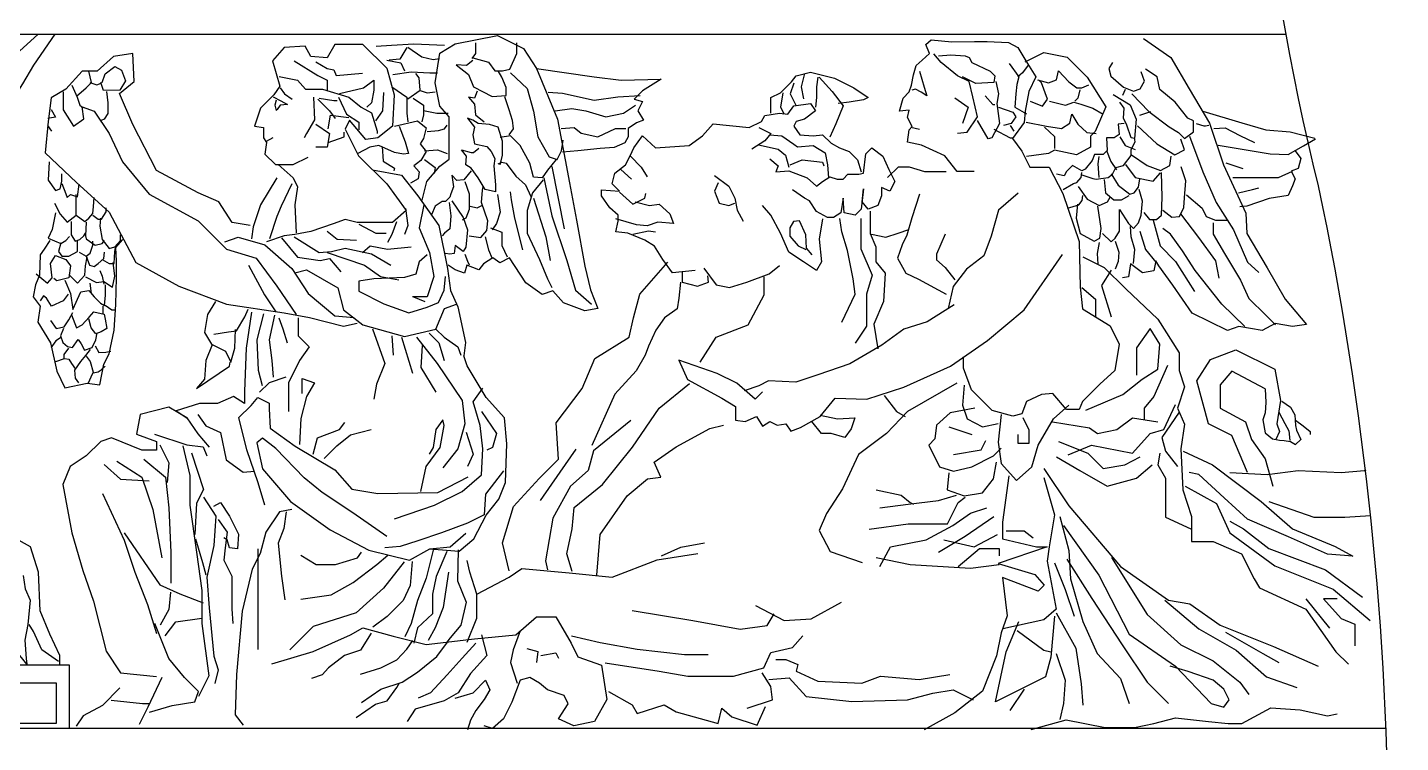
# Model space of a CAD drawing. Extents: x 140 to 2512, y 69 to 3554.
# Drawn here: x 1078 to 1583, y 2764 to 3027 of the extents above; entities that cross this region are included whole.
import ezdxf

# ---------------------------------------------------------------- set-up
doc = ezdxf.new("R2010")
doc.units = 0
doc.header["$LTSCALE"] = 10
doc.header["$MEASUREMENT"] = 0
for name, color, linetype in [('3', 3, 'CONTINUOUS'), ('7', 7, 'CONTINUOUS'), ('BH', 3, 'CONTINUOUS')]:
    doc.layers.add(name, color=color, linetype=linetype)

msp = doc.modelspace()

# ---------------------------------------------------------------- linework, layer by layer
at = {"layer": '3'}
msp.add_lwpolyline([(1552.6, 2474.66, 0.104125), (1552.6, 2968.85, -0.152399), (1582.71, 3484.41)], format="xyb", dxfattribs=at)
at = {"layer": '7'}
for p, q in [((520.4, 3024.61), (1540.64, 3024.61)), ((470.4, 2769.61), (1577.51, 2769.61))]:
    msp.add_line(p, q, dxfattribs=at)
at = {"layer": 'BH'}
for points in [[(1066.28, 3001.76), (1067.6, 3010.31), (1072.53, 3015.89), (1082.05, 3024.61)], [(1206.3, 3020.22), (1211.92, 3020.65), (1220.15, 3021.08), (1231.41, 3020.65)], [(1217.55, 3019.79), (1214.95, 3015.46), (1211.06, 3015.03)], [(1217.89, 3019.84), (1223.06, 3016.29), (1227.25, 3015.33), (1229.51, 3015.65)], [(1242.75, 3021.45), (1242.75, 3017.58), (1241.46, 3015.65)], [(1241.78, 3015.97), (1247.59, 3014.36), (1249.85, 3011.13), (1252.76, 3011.13), (1255.34, 3011.78), (1257.92, 3017.58), (1257.92, 3021.45)], [(1419.92, 2988.3), (1423.44, 2988.65), (1427.3, 2994.27), (1425.54, 3001.63), (1424.14, 3007.24), (1419.92, 3009.35), (1413.96, 3014.26), (1411.15, 3017.41)], [(1105.56, 3006.85), (1106.71, 3010.11), (1110.29, 3012.72), (1112.74, 3011.41), (1114.2, 3007.51), (1112.08, 3004.09), (1106.05, 3003.92), (1105.08, 3006.85)], [(1176.12, 3014.89), (1184.9, 3009.46), (1188.24, 3007.79), (1188.24, 3004.04)], [(1184.06, 3014.47), (1188.24, 3011.97), (1190.75, 3011.55), (1191.59, 3009.46), (1201.2, 3010.3)], [(1210.19, 3015.03), (1215.39, 3014.16), (1216.69, 3011.14)], [(1241.78, 3015), (1239.52, 3013.07), (1235.65, 3013.39), (1240.17, 3009.84), (1242.1, 3005.33), (1248.88, 3001.78), (1254.05, 3002.11), (1254.05, 3005.01), (1252.43, 3008.88), (1251.14, 3011.13)], [(1412.9, 3016.71), (1417.47, 3017.06), (1422.73, 3016.71), (1424.14, 3016.01), (1425.19, 3014.26), (1431.86, 3011.1), (1433.62, 3009.35), (1433.27, 3006.89), (1426.6, 3006.54), (1421.68, 3009)], [(1438.88, 3013.91), (1442.4, 3009), (1441.69, 3006.19), (1441.34, 3002.68), (1440.99, 2997.77), (1445.21, 2995.32)], [(1445.91, 3013.2), (1443.8, 3010.4), (1442.05, 3009)], [(1476.81, 3014.23), (1475.57, 3012.06), (1476.19, 3009.26), (1480.86, 3005.22), (1484.59, 3003.66), (1487.08, 3004.6), (1488.64, 3007.39), (1487.39, 3010.81)], [(1096.11, 3001.81), (1099.7, 3004.9), (1101.65, 3006.85), (1100.67, 3011.09)], [(1170.69, 3009.04), (1177.38, 3007.79), (1180.3, 3004.45), (1186.57, 3004.45), (1196.18, 3001.53), (1200.78, 2997.77), (1204.54, 2995.69), (1206.63, 2989.01), (1206.63, 2988.17)], [(1192.84, 3002.78), (1201.62, 3004.87), (1205.38, 3007.79), (1205.38, 3004.04), (1204.54, 2999.44), (1202.87, 2997.77)], [(1212.41, 3009.84), (1219.18, 3010.81), (1225.96, 3010.49), (1228.87, 3010.49)], [(1217.89, 3000.82), (1222.41, 3004.04), (1222.09, 3008.55), (1220.8, 3010.17)], [(1255.66, 3010.49), (1261.79, 3004.69), (1264.05, 2996.3), (1265.67, 2986.95), (1269.86, 2979.54), (1272.77, 2978.57), (1274.38, 2981.79), (1275.03, 2985.66)], [(1363.72, 3010.2), (1362.4, 3005.34), (1363.28, 3000.93)], [(1368.58, 3008.87), (1368.14, 3005.34), (1368.14, 3001.37), (1367.7, 2997.84)], [(1369.02, 3008.87), (1373.88, 3003.58), (1377.86, 2998.28), (1375.21, 2991.67), (1373, 2986.81)], [(1405.88, 3011.1), (1407.64, 3005.14), (1408.69, 3001.98), (1406.58, 3003.38), (1404.48, 3004.44), (1403.07, 3004.09)], [(1433.97, 3007.24), (1435.02, 3002.68), (1434.32, 2999.18), (1435.37, 2991.81), (1432.56, 2986.55), (1431.16, 2986.2), (1427.3, 2992.86)], [(1446.63, 3000.06), (1451.1, 2998.2), (1452.96, 3000.8), (1450.72, 3006.74), (1449.61, 3007.86)], [(1449.24, 3007.86), (1453.33, 3006.74), (1456.3, 3007.86), (1457.05, 3011.2), (1460.77, 3007.11), (1463.74, 3004.88), (1465.6, 3004.88), (1468.21, 3006)], [(1483.97, 3002.73), (1490.19, 2996.21), (1497.66, 2990.61), (1501.08, 2988.44), (1503.26, 2986.26), (1506.68, 2988.75), (1506.68, 2992.79), (1504.5, 2993.72), (1499.84, 2999.62), (1494.24, 3004.29), (1493.3, 3008.95), (1488.95, 3011.74)], [(1094.48, 3005.88), (1096.44, 3001.48), (1097.41, 2998.55), (1098.56, 2997.57)], [(1101, 3006.85), (1103.61, 3006.04), (1105.24, 3006.69)], [(1107.19, 3003.6), (1107.68, 2999.37), (1107.68, 2995.46), (1106.38, 2993.34), (1105.24, 2992.85)], [(1170.96, 3004.89), (1172.62, 3002.68), (1175.39, 3000.74)], [(1206.21, 2992.76), (1208.72, 2996.52), (1209.14, 3003.2)], [(1212.08, 3005.33), (1217.57, 3001.46), (1217.57, 2995.66), (1217.89, 2992.43)], [(1222.09, 3004.04), (1224.99, 3003.07), (1227.9, 3003.4)], [(1243.39, 3003.72), (1242.43, 3001.14), (1240.17, 3001.46), (1242.43, 2998.88), (1242.75, 2995.01), (1245.98, 2992.43)], [(1269.5, 3003.35), (1274.7, 3002.92), (1286.39, 3000.33), (1295.05, 3001.62), (1303.27, 3002.06)], [(1355.77, 3003.14), (1354.89, 2997.84), (1356.21, 2995.2)], [(1359.75, 3006.67), (1358.42, 3002.7), (1360.63, 2998.28)], [(1464.86, 3004.14), (1464.11, 3001.17), (1463, 3000.06)], [(1477.12, 3002.42), (1483.35, 2998.69), (1485.52, 2993.41), (1484.9, 2986.26), (1483.66, 2986.57), (1482.1, 2991.23), (1480.86, 2993.72), (1481.17, 2997.45), (1479.61, 2999.62)], [(1481.48, 3004.29), (1480.55, 3002.11)], [(1168.47, 3001.57), (1171.23, 3000.19), (1173.73, 2998.81)], [(1169.59, 3000.43), (1169.08, 2998.53), (1169.57, 2996.59)], [(1173.73, 2998.81), (1170.94, 2998.58), (1169.92, 2996.9), (1169.53, 2996.56)], [(1183.23, 3001.53), (1183.65, 2993.18), (1180.72, 2988.17), (1179.88, 2986.5)], [(1184.9, 3000.7), (1189.08, 2996.52), (1191.17, 2993.6)], [(1185.32, 3001.11), (1190.75, 3000.28), (1192, 3000.28)], [(1192.42, 3001.53), (1195.35, 2995.27), (1199.95, 2992.35), (1199.95, 2989.42)], [(1219.83, 3001.14), (1223.7, 2998.56), (1223.7, 2995.01), (1223.06, 2992.43)], [(1253.4, 3001.78), (1255.02, 2996.95), (1256.31, 2993.08), (1256.63, 2989.85), (1255.02, 2987.6)], [(1272.1, 2996.43), (1278.16, 2997.3), (1283.36, 2996.43), (1290.72, 2994.27), (1297.21, 2995.57), (1301.54, 2998.6)], [(1418.87, 3001.28), (1423.79, 2997.77), (1421.68, 2991.81)], [(1430.11, 3001.98), (1432.92, 2998.83), (1433.62, 2998.83)], [(1435.02, 2997.77), (1440.29, 2996.02), (1441.34, 2994.27), (1439.59, 2991.81), (1436.78, 2991.11)], [(1453.7, 3000.06), (1459.65, 2998.57), (1462.63, 2999.68), (1465.23, 2998.94), (1469.69, 2997.45), (1473.41, 2995.23)], [(1086.82, 2996.92), (1088.45, 2994.16), (1086.98, 2993.83), (1085.68, 2993.67)], [(1188.66, 2989.84), (1189.5, 2994.85), (1196.18, 2994.02)], [(1213.05, 2990.82), (1221.44, 2992.76), (1224.67, 2990.18), (1223.7, 2986.31), (1222.41, 2984.37), (1224.67, 2981.47), (1222.74, 2978.25), (1221.12, 2976.96), (1220.15, 2976.31), (1222.09, 2974.06), (1221.77, 2971.48), (1218.86, 2969.86)], [(1223.7, 2996.63), (1228.55, 2995.66), (1232.74, 2995.66)], [(1251.79, 2976.63), (1252.76, 2980.18), (1252.76, 2985.34), (1251.14, 2990.5), (1247.91, 2991.47), (1243.72, 2991.79), (1241.78, 2993.08), (1239.84, 2993.72), (1242.43, 2990.5), (1241.78, 2987.6), (1242.43, 2984.37), (1246.95, 2983.41), (1248.56, 2981.47), (1249.85, 2978.89), (1249.53, 2976.31), (1250.17, 2969.22), (1250.17, 2966.64), (1246.3, 2967.61), (1243.72, 2971.8), (1241.13, 2975.35), (1239.2, 2976.63), (1239.52, 2979.86), (1237.58, 2982.12), (1241.13, 2981.15), (1242.1, 2981.15), (1244.04, 2982.76)], [(1445.14, 2992.25), (1452.58, 2990.77), (1458.16, 2990.02), (1461.14, 2991.88), (1461.88, 2995.23), (1464.11, 2991.51), (1467.46, 2988.54), (1470.81, 2988.17)], [(1486.91, 2994.9), (1490.9, 2996.23)], [(1085.52, 2991.06), (1086.98, 2988.95)], [(1184.06, 2991.51), (1189.08, 2988.17), (1188.24, 2983.16), (1184.06, 2983.16)], [(1188.66, 2984.83), (1194.51, 2986.92), (1194.51, 2988.59)], [(1214.67, 2990.82), (1216.92, 2985.02), (1218.22, 2980.83), (1216.28, 2980.5), (1213.05, 2981.15), (1207.24, 2983.73), (1204.01, 2983.08), (1199.49, 2980.83)], [(1224.99, 2988.89), (1229.19, 2989.21), (1231.45, 2989.85), (1232.42, 2991.14)], [(1272.45, 2978.57), (1269.22, 2974.7), (1267.28, 2971.8), (1264.05, 2972.12), (1262.76, 2977.28), (1259.21, 2983.73), (1255.66, 2987.27), (1251.79, 2986.63)], [(1274.27, 2989.95), (1279.03, 2990.38), (1281.62, 2988.22), (1287.69, 2986.92), (1294.18, 2989.95), (1298.08, 2989.95)], [(1346.94, 2990.34), (1351.36, 2988.14), (1349.15, 2985.49), (1344.29, 2982.4)], [(1350.91, 2987.7), (1355.33, 2987.25), (1359.75, 2984.17), (1361.07, 2983.28), (1366.81, 2983.73), (1371.23, 2981.08), (1372.11, 2976.67), (1372.56, 2971.81)], [(1402.72, 2990.41), (1405.88, 2989.71)], [(1433.27, 2989.71), (1439.24, 2986.55), (1440.29, 2986.55)], [(1439.24, 2991.11), (1440.64, 2989.01)], [(1451.84, 2990.4), (1455.56, 2987.05), (1455.56, 2982.59)], [(1481.17, 2991.85), (1478.99, 2991.54), (1479.3, 2987.81), (1477.43, 2986.57), (1474.63, 2986.57), (1474.95, 2981.91), (1473.39, 2980.36), (1472.15, 2980.36), (1470.28, 2980.36), (1469.34, 2978.18), (1466.86, 2975.07), (1465.61, 2974.45), (1462.19, 2976.32), (1460.01, 2974.14), (1459.08, 2972.59), (1456.28, 2973.21)], [(1486.03, 2990.92), (1493.11, 2984.28), (1499.76, 2980.3), (1503.3, 2982.07), (1501.97, 2986.05)], [(1505.14, 2987.15), (1510.03, 2974.04), (1514.92, 2962.73), (1521.36, 2952.71), (1526.5, 2940.88), (1530.62, 2937.02)], [(1507.61, 2991.85), (1510.42, 2990.92), (1511.04, 2990.92), (1512.28, 2991.23)], [(1514.15, 2989.98), (1518.27, 2990.24), (1523.67, 2987.41), (1529.08, 2984.84)], [(1165.97, 2985.26), (1168.47, 2986.64)], [(1208.53, 2983.41), (1208.85, 2977.92), (1213.05, 2975.35), (1212.73, 2974.38)], [(1224.03, 2981.79), (1228.87, 2982.12), (1232.42, 2980.83)], [(1346.72, 2983.95), (1354.01, 2982.4), (1356.66, 2980.2), (1357.98, 2975.78)], [(1465.61, 2972.9), (1469.66, 2971.65), (1470.9, 2971.34), (1475.26, 2971.97), (1476.81, 2973.21), (1478.06, 2975.69), (1480.86, 2976.32), (1483.66, 2980.05), (1483.66, 2982.22), (1485.21, 2985.02), (1484.9, 2986.57)], [(1479.61, 2986.88), (1481.48, 2983.77), (1485.21, 2982.22)], [(1086.06, 2977.66), (1085.77, 2970.96), (1088.39, 2967.18), (1090.14, 2967.76), (1090.73, 2970.67), (1090.73, 2973.29)], [(1224.03, 2978.57), (1227.9, 2975.67), (1227.58, 2973.41)], [(1251.14, 2976.96), (1252.43, 2977.6), (1254.05, 2977.28), (1257.6, 2972.44), (1261.15, 2969.22), (1263.09, 2965.03)], [(1299.68, 2979.75), (1303.65, 2975.78), (1305.86, 2972.25)], [(1358.42, 2976.67), (1362.84, 2978.43), (1370.35, 2977.55), (1370.79, 2976.23)], [(1471.83, 2979.73), (1471.52, 2976.94), (1471.83, 2971.97)], [(1474.63, 2981.91), (1476.19, 2977.87), (1478.37, 2974.76)], [(1483.81, 2980.3), (1489.57, 2976.32), (1494.44, 2974.55), (1497.98, 2976.32), (1498.43, 2979.86)], [(1518.53, 2977.38), (1524.7, 2975.33)], [(1241.13, 2974.38), (1238.55, 2971.15), (1235.97, 2970.83), (1234.03, 2972.77), (1234.68, 2968.57), (1233.71, 2965.99), (1233.39, 2964.71), (1231.77, 2963.09), (1230.48, 2963.09), (1227.9, 2961.48), (1226.61, 2958.26)], [(1270.83, 2975.99), (1275.35, 2953.1)], [(1296.14, 2974.9), (1300.12, 2971.37)], [(1330.6, 2972.7), (1335.9, 2968.73), (1338.1, 2964.31), (1338.99, 2959.9), (1341.2, 2955.93)], [(1458.77, 2967.61), (1462.5, 2969.79), (1463.74, 2970.1), (1465.3, 2971.97), (1465.61, 2973.83)], [(1476.32, 2973.27), (1478.89, 2969.16), (1483.27, 2965.81), (1484.81, 2966.33), (1486.36, 2968.39), (1486.87, 2971.47)], [(1481.6, 2976.76), (1485.14, 2971.9), (1491.78, 2970.57), (1494.44, 2973.66)], [(1488.41, 2959.13), (1490.47, 2956.56), (1493.05, 2956.56), (1494.85, 2958.1), (1495.11, 2964.79), (1494.85, 2973.78)], [(1495.36, 2959.9), (1498.71, 2957.33), (1501.54, 2957.59), (1503.08, 2960.93), (1503.34, 2964.53), (1503.86, 2970.7), (1502.05, 2975.84)], [(1521.1, 2971.98), (1537.83, 2971.98), (1542.97, 2974.3)], [(1090.73, 2969.8), (1092.18, 2966.01), (1092.77, 2964.55), (1093.93, 2965.72), (1096.56, 2964.85), (1097.14, 2969.51)], [(1175.23, 2969.6), (1171.42, 2961.43), (1169.78, 2957.61), (1167.05, 2949.44)], [(1238.88, 2970.51), (1240.49, 2965.99), (1240.49, 2960.19), (1239.2, 2956.97), (1237.91, 2956.32)], [(1240.49, 2950.52), (1244.69, 2949.87), (1246.95, 2952.45), (1247.27, 2956), (1245.01, 2962.77), (1245.33, 2967.28), (1245.65, 2968.57)], [(1267.6, 2971.15), (1263.73, 2966.32), (1261.79, 2959.87), (1261.79, 2951.49), (1266.31, 2941.81), (1269.22, 2934.72), (1270.83, 2931.5)], [(1267.93, 2971.8), (1270.83, 2957.93), (1276.32, 2941.49), (1279.55, 2930.53), (1285.36, 2925.37)], [(1331.92, 2970.05), (1330.6, 2966.96), (1332.36, 2962.55), (1335.9, 2961.67), (1338.1, 2962.55)], [(1464.22, 2968.64), (1467.57, 2964.02), (1471.94, 2961.7), (1475.03, 2962.99), (1476.06, 2964.79)], [(1473.23, 2951.42), (1476.32, 2948.34), (1477.86, 2949.62), (1479.41, 2952.19), (1479.41, 2960.16), (1482.75, 2955.02), (1484.55, 2953.22), (1486.36, 2955.28), (1487.39, 2958.1), (1487.9, 2963.24), (1486.61, 2967.61)], [(1473.75, 2971.21), (1474.26, 2966.33), (1477.35, 2963.76), (1480.18, 2963.76), (1483.01, 2965.3)], [(1523.16, 2966.33), (1528.31, 2967.61), (1530.62, 2968.13)], [(1088.1, 2962.51), (1090.14, 2958.44), (1092.77, 2955.52), (1095.98, 2958.15), (1095.98, 2962.22), (1095.98, 2965.72)], [(1095.98, 2958.15), (1099.18, 2955.82), (1100.64, 2956.98), (1102.1, 2958.73), (1102.39, 2961.35), (1102.68, 2964.55)], [(1223.77, 2961.87), (1222.1, 2953.52), (1225.86, 2944.34), (1227.53, 2935.57), (1225.02, 2928.06), (1219.59, 2928.06)], [(1233.06, 2962.77), (1233.71, 2957.93), (1233.39, 2953.1), (1231.45, 2951.49), (1230.48, 2950.52)], [(1234.03, 2963.42), (1238.23, 2957.29), (1239.84, 2952.78), (1239.2, 2946.33), (1238.23, 2944.72), (1235.32, 2946.97), (1235, 2944.07), (1233.39, 2943.75), (1231.77, 2944.07)], [(1250.82, 2965.67), (1251.79, 2959.22), (1250.5, 2955.03), (1248.88, 2952.78)], [(1260.18, 2945.36), (1257.27, 2956.97), (1255.98, 2963.74), (1255.66, 2966.64)], [(1264.05, 2964.38), (1268.57, 2950.2), (1270.19, 2941.49)], [(1301.44, 2962.99), (1306.74, 2961.67), (1310.28, 2962.11), (1314.25, 2958.58), (1315.58, 2955.05), (1309.84, 2955.49), (1305.86, 2954.17), (1301.89, 2954.61), (1294.38, 2956.81)], [(1295.7, 2966.52), (1300.56, 2962.11), (1304.98, 2964.31), (1305.42, 2966.08)], [(1460.36, 2960.67), (1464.48, 2961.96), (1465.77, 2963.5), (1466.02, 2965.3)], [(1463.97, 2962.22), (1463.45, 2957.07), (1465, 2951.42), (1470.14, 2948.59), (1472.2, 2949.62), (1472.72, 2953.22), (1471.43, 2961.44)], [(1504.11, 2965.56), (1509.78, 2960.67), (1511.32, 2957.59), (1514.67, 2956.3), (1519.3, 2956.3)], [(1088.39, 2959.02), (1087.23, 2952.9), (1085.77, 2949.7), (1090.43, 2947.66), (1092.18, 2948.82), (1093.64, 2950.28)], [(1102.1, 2958.15), (1104.14, 2956.69), (1105.31, 2956.69), (1107.06, 2959.31), (1107.06, 2960.77)], [(1105.02, 2956.98), (1104.72, 2954.07), (1105.6, 2949.12), (1108.22, 2945.91), (1110.26, 2946.49), (1112.31, 2948.82), (1112.31, 2950.86)], [(1217.08, 2960.62), (1217.92, 2954.36), (1216.66, 2951.02)], [(1240.81, 2961.48), (1243.39, 2960.84), (1245.33, 2961.8)], [(1370.35, 2956.81), (1369.02, 2949.31), (1369.91, 2940.93), (1368.14, 2937.84), (1363.28, 2940.93), (1357.98, 2944.46), (1354.89, 2951.52), (1351.36, 2958.14), (1348.26, 2961.67)], [(1377.4, 2918.74), (1382.26, 2929.14), (1381.56, 2934.68), (1379.48, 2945.08), (1377.4, 2952.01), (1376.71, 2956.86)], [(1384.34, 2956.86), (1384.34, 2945.77), (1388.5, 2936.07), (1386.42, 2929.14), (1386.42, 2917.36), (1382.26, 2911.12)], [(1501.8, 2958.62), (1508.49, 2949.88), (1514.67, 2941.39), (1515.95, 2934.97)], [(1094.23, 2955.82), (1094.23, 2950.86), (1095.68, 2948.53), (1097.43, 2949.12), (1098.89, 2950.57), (1099.48, 2951.45)], [(1099.77, 2955.52), (1099.48, 2950.57), (1099.77, 2949.41), (1102.97, 2947.08), (1105.6, 2947.66), (1106.47, 2948.82)], [(1188.24, 2952.27), (1192, 2949.35), (1199.11, 2948.93)], [(1199.95, 2954.77), (1206.21, 2951.44), (1209.98, 2951.44)], [(1213.74, 2955.61), (1212.07, 2951.02), (1210.39, 2948.1)], [(1248.24, 2953.42), (1252.43, 2951.81), (1252.43, 2946.97), (1254.37, 2942.78)], [(1300.56, 2951.08), (1306.3, 2952.4), (1308.95, 2951.96)], [(1366.47, 2943.49), (1364.43, 2946.04), (1364.17, 2950.88), (1361.87, 2955.98), (1359.58, 2955.73), (1358.3, 2953.43), (1358.3, 2950.37), (1361.36, 2946.8), (1364.17, 2945.53)], [(1484.55, 2940.37), (1485.07, 2945.51), (1483.78, 2950.13), (1483.53, 2953.99)], [(1486.87, 2952.19), (1488.93, 2945.51), (1492.79, 2940.88)], [(1491.76, 2956.3), (1494.33, 2946.79), (1500, 2941.14), (1506.94, 2930.08)], [(1525.47, 2917.23), (1516.98, 2925.46), (1507.2, 2937.8), (1502.57, 2944.99), (1498.19, 2951.16), (1495.36, 2953.22)], [(1513.89, 2955.28), (1513.89, 2951.16), (1518.01, 2943.97), (1523.93, 2934.2), (1527.02, 2927.51), (1533.19, 2921.34), (1536.8, 2917.75)], [(1090.43, 2947.95), (1089.56, 2944.75), (1090.73, 2943), (1093.35, 2943), (1096.56, 2944.75), (1096.56, 2948.53)], [(1097.14, 2944.46), (1099.77, 2943), (1101.22, 2944.16), (1102.1, 2947.08), (1102.1, 2948.53)], [(1105.6, 2941.83), (1108.22, 2940.38), (1109.97, 2940.38), (1110.26, 2944.75), (1110.56, 2946.79)], [(1150.68, 2948.35), (1155.59, 2949.98), (1165.41, 2947.26), (1175.23, 2938.54), (1181.24, 2929.28), (1191.06, 2921.1), (1198.15, 2920.56)], [(1171.52, 2949.77), (1177.38, 2942.67), (1185.74, 2941.42), (1189.08, 2942.25), (1193.26, 2937.24)], [(1176.12, 2950.18), (1185.32, 2944.34), (1189.91, 2944.76), (1194.93, 2946.01), (1204.54, 2943.92), (1211.65, 2939.75)], [(1201.2, 2944.34), (1204.13, 2946.84), (1210.39, 2945.59), (1219.17, 2946.43)], [(1246.3, 2950.2), (1247.59, 2945.36), (1248.88, 2942.14)], [(1415.36, 2951.13), (1412.2, 2943.76), (1412.2, 2941.66), (1415.36, 2938.85), (1418.87, 2934.3)], [(1471.94, 2948.08), (1471.17, 2943.97), (1471.43, 2940.11)], [(1477.86, 2948.59), (1479.15, 2944.48), (1478.89, 2941.14), (1477.86, 2938.31)], [(1081.39, 2936.59), (1085.48, 2933.1), (1087.23, 2935.13), (1086.64, 2940.38), (1088.39, 2943.29), (1092.18, 2941.83), (1093.93, 2939.5), (1093.35, 2935.13), (1088.98, 2933.97), (1087.81, 2934.84)], [(1093.35, 2936.3), (1096.56, 2933.1), (1099.18, 2936.01), (1099.48, 2939.5), (1100.06, 2942.71)], [(1099.77, 2943), (1100.93, 2939.8), (1102.68, 2939.21), (1104.14, 2940.38), (1106.18, 2942.13), (1106.47, 2944.46)], [(1188.24, 2944.34), (1202.04, 2939.75), (1207.89, 2935.57), (1214.57, 2934.32)], [(1225.02, 2943.5), (1222.1, 2941), (1220.84, 2936.41), (1216.66, 2935.15), (1205.38, 2934.74), (1199.95, 2933.9), (1199.95, 2930.14), (1209.14, 2925.55), (1218.34, 2922.21), (1225.02, 2924.3), (1229.2, 2925.97), (1231.29, 2930.56), (1231.71, 2935.57)], [(1238.88, 2943.75), (1239.84, 2941.17), (1240.49, 2939.88)], [(1099.48, 2935.43), (1103.56, 2933.39), (1106.18, 2933.68), (1109.39, 2931.64), (1110.26, 2935.72), (1109.68, 2940.67)], [(1104.72, 2937.76), (1105.6, 2935.72), (1106.18, 2932.8)], [(1159.4, 2939.75), (1165.26, 2928.89), (1169.44, 2922.63)], [(1176.33, 2936.9), (1180.69, 2937.99), (1192.15, 2931.46), (1194.33, 2923.28), (1201.42, 2917.83), (1216.7, 2913.47), (1228.16, 2916.2), (1231.43, 2923.83), (1235.8, 2925.46)], [(1318.73, 2937.11), (1318.73, 2933.54), (1324.35, 2932.01), (1328.43, 2933.54), (1328.18, 2935.84)], [(1326.64, 2938.64), (1331.24, 2932.52), (1336.09, 2931.5), (1342.47, 2933.54), (1350.64, 2936.6), (1354.47, 2939.66)], [(1476.34, 2937.95), (1472.76, 2932.22), (1476.34, 2920.78)], [(1091.89, 2934.26), (1093.93, 2929.31), (1094.81, 2923.48), (1097.73, 2929.89), (1100.64, 2930.47), (1102.68, 2928.14), (1105.02, 2925.81), (1106.47, 2924.94), (1106.77, 2928.73), (1106.77, 2932.51)], [(1101.66, 2929.31), (1101.24, 2933.13)], [(1318.15, 2933.46), (1317.5, 2927.59), (1316.85, 2923.68), (1312.28, 2920.41), (1309.01, 2915.85), (1306.4, 2909.98), (1305.09, 2906.72), (1301.83, 2900.85), (1293.99, 2892.37), (1285.51, 2873.46)], [(1325.33, 2904.11), (1331.21, 2913.24), (1342.96, 2917.81), (1348.84, 2928.89), (1348.84, 2935.41)], [(1093.06, 2929.02), (1091.31, 2926.69), (1086.94, 2924.65), (1085.19, 2927.56), (1084.02, 2928.44), (1082.85, 2926.69)], [(1220.01, 2928.06), (1224.19, 2926.39)], [(1465.6, 2931.51), (1470.61, 2927.22), (1470.61, 2920.78)], [(1086.64, 2919.41), (1088.69, 2916.49), (1091.6, 2917.08), (1093.35, 2919.7), (1094.81, 2922.32)], [(1094.33, 2921.51), (1096.18, 2916.7), (1098.22, 2917.81), (1100.82, 2920.59), (1102.49, 2922.62), (1106.38, 2921.7), (1106.75, 2919.85), (1107.31, 2916.51), (1105.27, 2915.22), (1103.23, 2914.47), (1101.56, 2916.7), (1100.63, 2920.03)], [(1105.83, 2924.66), (1105.83, 2921.88)], [(1106.75, 2925.03), (1109.16, 2923.37), (1110.46, 2923.37)], [(1147.18, 2926.42), (1144.32, 2921.56), (1143.17, 2914.98), (1145.75, 2910.68), (1150.91, 2908.11), (1152.91, 2904.1), (1154.34, 2909.25), (1154.63, 2916.12)], [(1146.61, 2914.4), (1152.05, 2915.26), (1154.92, 2915.55), (1158.07, 2920.7), (1159.21, 2923.56)], [(1164.92, 2921.85), (1162.39, 2912.24), (1162.9, 2901.11), (1164.42, 2895.54)], [(1172.51, 2922.19), (1181.78, 2920.56), (1194.33, 2917.29), (1199.24, 2918.38)], [(1091.36, 2916.51), (1090.25, 2913.73), (1091.18, 2911.33), (1092.84, 2909.84), (1094.7, 2909.47), (1096.74, 2912.44), (1097.85, 2910.77), (1099.15, 2908.55), (1101.93, 2909.47), (1103.23, 2912.25), (1103.79, 2914.84)], [(1168.97, 2921.34), (1166.95, 2912.24), (1167.96, 2904.65), (1168.47, 2898.58)], [(1170.49, 2920.33), (1172.01, 2916.28), (1173.53, 2911.22)], [(1177.58, 2920.33), (1177.58, 2913.75), (1181.64, 2909.71), (1178.09, 2904.65), (1174.04, 2896.55), (1174.04, 2885.93)], [(1467.03, 2886.44), (1480.64, 2892.16), (1487.8, 2897.88), (1493.53, 2901.46), (1494.24, 2910.76), (1490.66, 2916.48), (1485.65, 2909.33), (1485.65, 2899.32)], [(1090.25, 2912.99), (1088.58, 2911.88), (1087.28, 2910.21), (1086.91, 2909.47)], [(1204.93, 2916.28), (1209.49, 2903.64), (1206.45, 2896.05), (1205.44, 2890.48)], [(1212.03, 2913.75), (1212.53, 2906.67)], [(1215.57, 2913.25), (1219.62, 2900.1)], [(1221.14, 2913.25), (1228.74, 2903.64), (1237.86, 2889.98), (1238.87, 2881.38), (1236.34, 2872.27), (1230.77, 2865.19)], [(1225.7, 2914.77), (1229.25, 2911.22), (1231.27, 2904.65)], [(1228.16, 2916.2), (1231.27, 2913.25), (1236.34, 2909.71), (1237.35, 2906.67)], [(1093.22, 2909.29), (1091.55, 2906.88), (1091.55, 2905.58)], [(1101.19, 2908.73), (1099.52, 2906.51), (1097.67, 2904.29), (1095.44, 2901.14), (1095.63, 2898.17), (1096.92, 2896.51)], [(1099.71, 2906.32), (1101.19, 2904.29), (1102.3, 2900.4), (1101.37, 2898.54), (1100.45, 2896.32)], [(1103.04, 2910.03), (1104.34, 2907.62), (1106.94, 2907.81), (1108.79, 2908.18)], [(1146.03, 2910.4), (1143.74, 2904.67), (1143.17, 2897.81), (1140.3, 2894.37), (1148.61, 2900.09), (1152.34, 2902.67), (1152.62, 2904.1)], [(1223.17, 2910.21), (1222.66, 2902.12), (1228.23, 2893.01)], [(1088.58, 2904.29), (1091.73, 2905.4), (1093.4, 2905.21), (1094.33, 2903.55), (1095.81, 2901.51)], [(1102.3, 2900.21), (1104.16, 2900.58), (1105.27, 2901.32), (1106.75, 2902.62)], [(1497.11, 2902.89), (1492.1, 2891.45), (1488.52, 2887.15), (1488.52, 2882.86)], [(1173.03, 2898.58), (1166.95, 2896.55), (1163.4, 2893.01)], [(1179.1, 2892.51), (1179.1, 2898.07), (1183.66, 2896.55), (1180.62, 2891.49), (1178.6, 2883.4), (1178.09, 2873.79)], [(1278.33, 2827.16), (1276.37, 2833.68), (1278.33, 2842.81), (1278.98, 2850.64), (1289.42, 2859.12), (1300.52, 2872.81), (1310.32, 2887.16), (1321.42, 2896.29)], [(1532.92, 2894.31), (1520.75, 2900.75), (1516.45, 2895.74), (1516.45, 2887.15), (1525.76, 2882.15), (1527.91, 2875.71), (1532.92, 2868.55), (1535.79, 2858.54)], [(1213.04, 2846.47), (1227.73, 2851.53), (1237.86, 2856.59), (1244.95, 2862.66), (1245.45, 2872.27), (1244.44, 2880.87), (1241.91, 2889.47), (1245.45, 2894.53)], [(1392.96, 2891.8), (1397.48, 2885.93), (1400.64, 2884.13)], [(1422.34, 2895.64), (1421.78, 2888.29), (1423.47, 2883.2), (1429.13, 2880.37), (1434.79, 2881.5)], [(1532.92, 2894.31), (1533.24, 2889.28), (1532.92, 2885.46), (1532.12, 2882.92), (1532.92, 2878.15), (1535.62, 2875.93), (1538.17, 2875.45), (1539.92, 2875.29), (1542.31, 2874.97), (1544.06, 2873.86), (1546.12, 2875.61)], [(1160.3, 2888.15), (1155.73, 2883.59), (1158.64, 2871.96), (1162.8, 2859.92), (1165.29, 2851.62)], [(1160.3, 2888.15), (1162.8, 2891.06), (1166.95, 2888.98), (1166.95, 2886.91), (1167.37, 2879.85), (1176.51, 2873.21), (1191.06, 2864.49), (1197.3, 2857.43), (1206.86, 2855.77), (1228.88, 2856.19), (1240.11, 2862)], [(1426.3, 2887.16), (1417.25, 2885.46), (1412.15, 2880.94), (1411.59, 2875.85), (1409.32, 2873.59), (1413.28, 2865.67), (1418.38, 2863.98), (1425.17, 2865.67), (1433.1, 2869.63), (1435.93, 2872.46)], [(1435.93, 2884.9), (1434.79, 2874.72), (1435.93, 2866.8), (1441.59, 2860.58), (1447.25, 2865.67), (1449.51, 2873.59), (1455.17, 2883.2), (1460.83, 2888.29)], [(1460.58, 2869.98), (1469.18, 2873.56), (1484.22, 2870.7), (1490.66, 2877.85), (1495.68, 2879.28), (1499.97, 2888.58)], [(1539.12, 2889.75), (1542.31, 2887.53), (1543.9, 2884.67), (1544.06, 2880.85), (1544.53, 2879.11), (1546.12, 2875.61)], [(1136.73, 2883.57), (1140.77, 2877.77), (1144.93, 2872.79)], [(1140.77, 2884.83), (1143.68, 2880.68), (1149.08, 2878.19), (1151.16, 2868.23), (1157.4, 2863.66), (1161.55, 2864.08)], [(1183.16, 2870.25), (1184.67, 2876.32), (1192.78, 2879.35), (1194.8, 2881.88)], [(1222.66, 2856.59), (1224.69, 2865.69), (1229.75, 2872.78), (1231.27, 2880.87), (1230.77, 2882.89), (1228.23, 2879.35), (1227.22, 2872.78), (1225.7, 2870.25)], [(1244.95, 2885.93), (1250.52, 2877.84), (1249, 2872.78), (1246.97, 2871.76)], [(1299.87, 2882.59), (1286.16, 2871.51), (1284.2, 2864.33), (1277.67, 2858.46), (1271.14, 2846.72), (1268.53, 2831.07), (1269.19, 2827.81)], [(1369.48, 2884.58), (1375.8, 2883.23), (1382.12, 2883.68), (1380.77, 2879.62), (1378.51, 2876.46), (1373.54, 2877.81), (1369.93, 2877.81), (1366.32, 2882.32)], [(1443.85, 2883.77), (1446.12, 2879.24), (1446.12, 2874.15), (1442.15, 2874.15), (1442.15, 2877.55)], [(1454.85, 2882.15), (1468.46, 2880), (1471.33, 2877.85), (1478.49, 2879.28), (1484.22, 2883.58), (1493.53, 2882.15)], [(1501.41, 2885.72), (1494.96, 2876.42), (1496.39, 2871.42), (1500.69, 2865.69)], [(1537.22, 2881.43), (1538.17, 2878.63), (1536.9, 2875.69)], [(1537.93, 2885.72), (1540.24, 2881.49), (1541.67, 2878.79), (1541.99, 2875.29)], [(1544.06, 2882.76), (1546.92, 2880.7), (1549.47, 2878.63), (1549.47, 2877.52)], [(1124.85, 2877.63), (1136.73, 2873.67), (1142.67, 2873.01), (1144, 2869.72)], [(1210.18, 2840), (1197.71, 2848.72), (1186.49, 2856.19), (1179.84, 2861.58), (1169.45, 2872.38), (1164.46, 2876.11), (1162.38, 2874.45), (1164.46, 2864.91), (1174.85, 2852.87), (1189.4, 2842.49), (1203.53, 2835.02), (1218.49, 2831.28), (1225.97, 2835.43), (1233.46, 2836.26), (1239.27, 2841.24)], [(1187.21, 2868.73), (1191.77, 2873.28), (1196.83, 2877.33), (1204.43, 2879.35)], [(1239.38, 2878.34), (1241.91, 2870.25), (1239.88, 2865.69)], [(1287.33, 2825.83), (1288.57, 2840.71), (1298.5, 2854.96), (1305.95, 2861.16), (1310.91, 2861.78), (1308.43, 2867.36), (1316.5, 2872.94), (1328.91, 2879.75), (1333.87, 2880.99)], [(1416.68, 2880.37), (1425.17, 2877.55)], [(1126.83, 2873.67), (1130.13, 2867.08), (1129.47, 2859.82)], [(1135.18, 2873.35), (1137.75, 2862.46), (1137.75, 2851.58), (1140.31, 2834.29), (1142.24, 2820.2), (1142.24, 2808.04), (1144.8, 2788.83), (1140.95, 2781.15)], [(1279.63, 2872.16), (1273.76, 2863.68), (1266.57, 2853.25)], [(1418.38, 2870.2), (1428.57, 2871.89), (1430.27, 2875.29)], [(1457, 2874.99), (1467.74, 2870.7), (1473.47, 2864.98), (1481.35, 2866.41), (1487.08, 2869.27)], [(1502.84, 2871.42), (1513.58, 2866.41), (1531.49, 2852.82), (1542.95, 2842.8), (1558.71, 2836.36), (1565.15, 2832.78), (1555.84, 2833.5), (1541.52, 2839.94), (1526.47, 2846.38), (1517.88, 2854.25), (1508.57, 2862.83), (1504.99, 2863.55)], [(1106.36, 2866.42), (1112.3, 2861.14), (1122.87, 2860.48)], [(1110.98, 2867.74), (1120.22, 2861.8), (1124.19, 2849.93), (1127.49, 2832.12)], [(1120.88, 2868.4), (1128.81, 2861.8), (1130.13, 2850.59), (1130.79, 2834.1), (1130.79, 2822.89)], [(1138.39, 2870.79), (1142.88, 2857.34), (1140.31, 2852.22), (1139.67, 2840.69)], [(1416.68, 2863.41), (1416.11, 2857.19), (1422.34, 2854.93), (1429.13, 2856.06), (1433.1, 2861.15), (1434.23, 2867.37)], [(1456.28, 2869.27), (1464.88, 2864.26), (1474.91, 2858.54), (1485.65, 2861.4), (1491.38, 2866.41)], [(1494.24, 2870.7), (1493.53, 2866.41), (1496.39, 2861.4), (1496.39, 2847.09), (1505.7, 2842.8)], [(1253.05, 2864.18), (1246.47, 2855.58), (1245.96, 2847.99), (1239.88, 2844.95), (1230.26, 2841.41), (1221.65, 2838.38), (1215.06, 2836.35), (1209.49, 2835.85)], [(1438.76, 2862.28), (1436.49, 2845.32), (1436.49, 2839.1), (1448.95, 2836.27), (1452.91, 2836.27), (1434.79, 2830.05), (1448.38, 2826.1), (1451.78, 2822.14), (1449.51, 2819.88), (1436.49, 2824.97), (1438.19, 2810.83), (1435.93, 2804.61), (1434.23, 2796.13), (1429.13, 2783.13), (1418.95, 2775.21), (1407.62, 2768.99)], [(1451.59, 2861.72), (1455.52, 2847.99), (1453.56, 2836.21), (1452.9, 2830.98), (1456.18, 2813.32), (1451.59, 2809.39), (1436.53, 2806.12)], [(1105.7, 2855.87), (1113.62, 2838.72), (1117.58, 2826.85), (1122.2, 2814.97), (1125.51, 2804.42)], [(1390.03, 2857.14), (1399.2, 2855.18), (1402.48, 2852.56), (1403.79, 2851.91)], [(1503.56, 2858.54), (1515.02, 2852.1), (1520.03, 2841.37), (1536.5, 2829.21), (1557.99, 2820.62), (1571.6, 2809.18)], [(1142.85, 2854.53), (1147.42, 2847.47), (1146.59, 2836.68), (1144.1, 2825.05), (1144.93, 2813.84), (1146.59, 2795.99), (1148.25, 2791.01), (1147, 2786.03)], [(1146.59, 2851.21), (1149.08, 2852.45), (1152.41, 2847.47), (1155.73, 2840.83), (1155.32, 2835.43), (1152.41, 2835.85), (1151.58, 2838.75), (1150.33, 2839.58)], [(1387.42, 2842.75), (1401.82, 2844.72), (1416.23, 2844.72), (1420.16, 2852.56), (1422.78, 2854.53)], [(1391.34, 2850.6), (1401.82, 2851.91), (1412.96, 2853.22), (1419.5, 2855.18)], [(1534.35, 2852.82), (1550.83, 2847.09), (1562.29, 2847.09), (1571.69, 2847.76)], [(1148.25, 2846.22), (1151.58, 2841.66), (1150.75, 2835.85), (1150.33, 2831.28), (1153.24, 2825.47), (1153.24, 2813.43), (1153.65, 2808.03)], [(1173.19, 2849.13), (1172.36, 2842.9), (1170.28, 2837.51), (1171.53, 2825.47), (1172.77, 2816.75)], [(1391.34, 2829.02), (1395.27, 2836.21), (1408.37, 2838.83), (1418.19, 2844.06), (1424.74, 2848.64), (1430.64, 2850.6)], [(1412.96, 2834.25), (1422.78, 2840.14), (1433.26, 2847.33)], [(1457.49, 2847.33), (1460.76, 2834.9), (1461.42, 2824.44), (1466, 2808.74), (1471.24, 2796.97), (1479.75, 2787.81), (1483.03, 2778.65)], [(1113.62, 2841.36), (1126.83, 2822.23), (1134.09, 2818.93), (1142.67, 2815.63)], [(1414.92, 2838.83), (1426.05, 2836.21), (1434.57, 2840.79)], [(1437.84, 2842.1), (1444.39, 2842.1), (1447.66, 2839.48)], [(1458.8, 2844.06), (1471.89, 2825.75), (1483.03, 2804.16), (1500.05, 2792.39), (1513.15, 2778.65), (1517.73, 2777.34), (1519.7, 2779.96), (1517.73, 2783.88), (1513.81, 2787.15), (1504.64, 2790.42), (1498.09, 2792.39)], [(1520.03, 2845.66), (1525.04, 2842.8), (1534.35, 2835.65), (1555.12, 2827.78), (1568.73, 2817.76)], [(1139.94, 2839.17), (1142.43, 2830.45), (1143.68, 2825.88)], [(1311.11, 2832.96), (1318.21, 2836.11), (1326.88, 2837.69)], [(1162.8, 2835.43), (1162.8, 2820.49), (1162.8, 2798.48)], [(1216.6, 2830.67), (1209.01, 2821.06), (1198.88, 2811.96), (1183.18, 2806.9), (1174.57, 2798.3)], [(1178.62, 2833.2), (1184.19, 2829.66), (1191.28, 2829.66), (1199.38, 2832.19), (1200.9, 2834.22)], [(1178.62, 2817.02), (1189.76, 2818.53), (1197.86, 2823.09), (1206.47, 2829.66), (1210.53, 2833.2)], [(1219.46, 2830.85), (1218.81, 2822.05), (1216.2, 2816.5), (1210.32, 2810.63), (1205.1, 2806.72)], [(1227.3, 2835.42), (1224.69, 2824.66), (1221.42, 2816.5), (1219.14, 2808.02), (1216.85, 2803.13)], [(1232.2, 2834.44), (1228.28, 2825.31), (1226.97, 2818.79), (1226.97, 2811.61), (1221.42, 2806.39), (1220.12, 2800.85)], [(1236.44, 2835.09), (1236.11, 2823.68), (1239.38, 2815.85), (1237.42, 2807.37), (1233.5, 2802.81), (1232.2, 2801.18)], [(1420.16, 2829.02), (1428.02, 2835.56), (1435.22, 2835.56), (1435.22, 2832.94)], [(1460.11, 2831.63), (1469.27, 2817.24), (1480.41, 2800.24), (1489.58, 2786.5), (1497.43, 2778.65)], [(1476.48, 2832.29), (1489.58, 2811.36), (1502.02, 2800.24), (1513.81, 2794.35), (1523.63, 2786.5), (1526.9, 2781.92)], [(1076.62, 2825.7), (1077.33, 2820.74), (1079.1, 2816.66), (1078.22, 2807.61), (1077.15, 2801.93), (1077.68, 2795.19), (1077.86, 2793.06), (1073.42, 2798.74), (1070.58, 2802.64)], [(1232.85, 2826.94), (1230.89, 2813.89), (1227.95, 2806.39), (1225.34, 2801.83)], [(1455.52, 2830.32), (1459.45, 2820.51), (1462.73, 2810.7)], [(1130.7, 2819.56), (1130.06, 2813.16), (1126.85, 2807.4)], [(1345.66, 2814.67), (1356.21, 2809.1), (1366.14, 2809.72), (1377.31, 2815.91)], [(1496.12, 2816.59), (1508.57, 2806.12), (1522.32, 2798.27), (1533.45, 2788.46), (1544.58, 2784.54)], [(1547.96, 2817.05), (1556.56, 2806.32)], [(1559.42, 2817.05), (1554.41, 2817.05), (1560.85, 2809.89), (1565.87, 2807.75), (1565.87, 2799.88)], [(1300.36, 2812.81), (1322.7, 2809.1), (1340.08, 2806), (1350.01, 2807.24), (1352.49, 2811.57)], [(1455.52, 2810.7), (1454.21, 2795.66), (1452.25, 2788.46), (1433.91, 2779.3), (1437.84, 2797.62), (1442.42, 2808.74)], [(1456.18, 2812.01), (1463.38, 2798.93), (1465.35, 2785.85), (1466, 2778)], [(1089.58, 2794.12), (1083.37, 2798.38), (1080.35, 2805.12), (1078.75, 2807.61)], [(1123, 2775.39), (1131.34, 2777.95), (1139.67, 2779.23), (1140.95, 2783.07), (1135.83, 2788.19), (1130.06, 2795.23), (1124.93, 2808.04)], [(1128.77, 2803.56), (1132.62, 2808.68), (1142.24, 2809.96)], [(1441.77, 2805.47), (1451.59, 2798.27), (1454.21, 2797.62)], [(1204.44, 2804.44), (1200.52, 2798.24), (1194.65, 2796.28), (1188.77, 2791.72), (1186.48, 2789.11), (1182.57, 2787.8)], [(1200.52, 2789.43), (1208.03, 2791.72), (1213.91, 2794.65), (1217.5, 2798.57), (1219.79, 2801.83)], [(1200.85, 2779), (1208.03, 2783.89), (1215.87, 2786.5), (1221.42, 2790.09), (1228.6, 2795.96), (1232.52, 2801.18)], [(1244.97, 2803.86), (1246.99, 2796.27), (1240.92, 2789.7), (1236.36, 2782.61), (1231.29, 2779.58), (1220.66, 2776.54), (1217.62, 2771.99)], [(1242.94, 2800.83), (1237.88, 2795.26), (1232.31, 2789.19), (1226.23, 2782.61), (1221.67, 2780.59)], [(1259.15, 2805.38), (1256.62, 2798.3), (1255.6, 2793.74), (1258.14, 2786.16)], [(1278.03, 2803.52), (1288.57, 2801.04), (1302.23, 2798.56), (1319.6, 2796.7), (1328.29, 2796.7)], [(1518.39, 2804.81), (1532.14, 2796.97), (1538.04, 2793.69)], [(1261.68, 2798.8), (1265.73, 2797.79), (1265.23, 2793.74)], [(1266.75, 2796.27), (1272.32, 2797.29), (1273.33, 2795.26)], [(1456.18, 2796.97), (1459.45, 2787.15), (1458.8, 2778.65), (1457.49, 2772.76)], [(1353.11, 2794.84), (1356.83, 2794.84), (1361.18, 2792.98), (1360.56, 2790.5), (1368.62, 2786.78), (1384.76, 2786.16), (1391.58, 2788.64), (1405.86, 2787.4), (1417.03, 2789.26)], [(1052.96, 2771.32), (1052.96, 2786.28), (1088.64, 2786.28), (1088.64, 2771.32), (1052.96, 2771.32)], [(1198.89, 2773.45), (1206.08, 2778.35), (1210.32, 2779.65), (1213.91, 2784.54), (1214.89, 2786.17)], [(1235.34, 2780.59), (1241.93, 2782.61), (1246.49, 2787.17), (1248.01, 2783.63), (1245.98, 2780.08), (1242.94, 2776.04), (1240.92, 2772.5), (1239.9, 2768.95)], [(1342.56, 2776.87), (1351.87, 2779.96), (1351.25, 2784.92), (1348.15, 2789.88)], [(1291.68, 2783.06), (1300.36, 2778.11), (1302.23, 2775.01), (1312.15, 2778.11), (1316.5, 2775.63), (1332.01, 2771.29), (1333.25, 2776.87), (1336.98, 2773.77), (1346.28, 2770.67), (1349.39, 2777.49)], [(1444.39, 2783.88), (1439.15, 2776.03)]]:
    msp.add_lwpolyline(points, dxfattribs=at)
at = {"layer": 'BH', "color": 7}
for points in [[(1067.68, 2993.06), (1067.68, 2996.76), (1072.53, 3000.12), (1076.48, 3006.36), (1080.43, 3013.26), (1088.38, 3024.61)], [(1223.18, 2963.57), (1224.91, 2970.49), (1229.67, 2976.11), (1233.14, 2978.71), (1233.14, 2988.65), (1233.14, 2994.27), (1229.67, 2998.16), (1227.94, 3006.81), (1229.67, 3017.62), (1235.3, 3021.08), (1250.89, 3024.11), (1260.41, 3019.35), (1265.17, 3012), (1272.97, 2993.41), (1277.3, 2970.06), (1279.89, 2956.22), (1282.92, 2939.36), (1285.09, 2930.71), (1287.69, 2923.79), (1282.92, 2922.92), (1275.13, 2925.95), (1271.23, 2930.28), (1267.34, 2928.98), (1261.28, 2933.3), (1255.22, 2942.38), (1251.75, 2940.65), (1249.16, 2942.38), (1245.69, 2940.22), (1243.96, 2938.06), (1239.63, 2939.79), (1238.77, 2936.76), (1235.3, 2938.06), (1232.7, 2939.79)], [(1425.99, 2974.22), (1419.75, 2974.22), (1415.21, 2979.89), (1406.7, 2983.86), (1401.59, 2984.99), (1402.16, 2989.52), (1403.3, 2990.66), (1401.59, 2994.06), (1402.18, 2996.68), (1398.57, 2996.36), (1399.98, 3001.07), (1402.18, 3003.42), (1402.96, 3005.93), (1403.75, 3009.69), (1404.69, 3013.15), (1406.89, 3015.03), (1409.56, 3017.54), (1408.3, 3020.83), (1410.19, 3022.56), (1417.88, 3021.77), (1426.2, 3021.93), (1430.76, 3021.93), (1438.61, 3021.61), (1442.06, 3019.73), (1445.05, 3014.87), (1448.66, 3008.91), (1446.15, 3003.58), (1444.78, 2996.35), (1444.36, 2992.15), (1440.15, 2986.26), (1443.52, 2981.64), (1446.46, 2975.75), (1453.62, 2975.75), (1458.67, 2966.09), (1464.56, 2948.43), (1464.98, 2931.62), (1465.82, 2923.63), (1475.99, 2917.44), (1479.36, 2910.71), (1477.67, 2901.04), (1472.2, 2896), (1465.89, 2889.69), (1464.63, 2886.75), (1460, 2886.75), (1454.95, 2892.63), (1450.74, 2892.21), (1445.27, 2889.69), (1443.58, 2885.07), (1440.22, 2884.23), (1432.64, 2886.33), (1425.07, 2893.9), (1422.12, 2901.88), (1422.12, 2906.09)], [(1488.29, 3023.09), (1498.33, 3016.03), (1505.03, 3004.51), (1512.47, 2991.88), (1517.67, 2976.65), (1525.86, 2958.82), (1526.23, 2951.39), (1533.67, 2938.76), (1540.36, 2927.24), (1548.17, 2917.95), (1542.97, 2917.21), (1536.64, 2918.32), (1531.81, 2915.72), (1523.25, 2917.21), (1519.16, 2915.72), (1506.14, 2922.04), (1499.08, 2932.44), (1493.87, 2939.5), (1492.75, 2941.36), (1492.01, 2937.64), (1487.92, 2936.9), (1483.46, 2940.24), (1482.71, 2935.41), (1480.48, 2935.04)], [(1159.96, 2954.34), (1153.41, 2955.43), (1148.5, 2963.06), (1140.86, 2966.33), (1125.58, 2974.51), (1116.85, 2991.4), (1111.94, 3002.85), (1117.4, 3007.21), (1116.85, 3017.56), (1109.76, 3016.47), (1103.76, 3011.02), (1098.3, 3011.02), (1092.3, 3004.48), (1086.84, 3001.21), (1085.75, 2992.49), (1084.66, 2981.05), (1096.12, 2970.15), (1108.12, 2959.25), (1117.94, 2940.72), (1133.77, 2932), (1151.23, 2925.46), (1172.51, 2922.19)], [(1201.42, 3020.83), (1191.06, 3020.83), (1188.33, 3015.93), (1182.33, 3016.47), (1180.15, 3020.29), (1172.51, 3019.74), (1168.14, 3014.84), (1170.87, 3005.57), (1168.69, 3002.3), (1163.78, 2997.4), (1161.59, 2990.86), (1164.87, 2990.31), (1164.87, 2986.5), (1165.96, 2984.86), (1165.41, 2980.5), (1169.23, 2976.69), (1175.78, 2976.69), (1181.24, 2979.41)], [(1201.42, 3020.83), (1210.15, 3012.11), (1212.88, 3002.3), (1212.34, 2990.86), (1206.88, 2986.5), (1202.52, 2985.95), (1196.51, 2993.04), (1194.88, 2989.77), (1199.79, 2979.96), (1210.15, 2969.6), (1217.25, 2959.79), (1212.34, 2955.43), (1199.24, 2955.43), (1194.88, 2956.52), (1190.51, 2954.89), (1182.33, 2952.16), (1176.33, 2951.07), (1172.51, 2950.53), (1165.96, 2948.35)], [(1444.74, 3014.5), (1451.6, 3017.92), (1460.17, 3016.21), (1467.6, 3008.79), (1474.46, 2997.94), (1470.46, 2988.81), (1468.74, 2987.1), (1468.74, 2983.1), (1463.6, 2980.25), (1455.6, 2981.96), (1453.31, 2980.82), (1445.31, 2979.68)], [(1265.17, 3012), (1286.39, 3008.97), (1296.34, 3007.68), (1311.06, 3008.11), (1304.14, 3003.79), (1301.11, 3000.76), (1304.14, 2999.89), (1302.4, 2996.43), (1304.57, 2992.98), (1301.97, 2992.11), (1298.94, 2989.95), (1298.94, 2986.92), (1297.64, 2984.76), (1293.75, 2983.03), (1288.55, 2982.6), (1280.33, 2981.73), (1274.7, 2981.3)], [(1351.36, 2995.64), (1351.36, 3001.37), (1354.89, 3003.14), (1358.86, 3007.11), (1360.63, 3009.31), (1365.93, 3010.64), (1374.76, 3008.43), (1381.83, 3004.9), (1387.13, 3001.37), (1385.37, 3000.49), (1380.07, 2999.61), (1376.09, 2999.17)], [(1091.21, 3003.39), (1091.21, 2996.85), (1095.03, 2990.86), (1098.85, 2993.58), (1098.3, 2997.94), (1102.67, 2996.31), (1108.12, 2988.13), (1113.03, 2977.78), (1122.86, 2965.79), (1140.86, 2955.98), (1151.23, 2945.62), (1162.14, 2942.35), (1169.78, 2932), (1176.87, 2921.65)], [(1323.53, 2937.84), (1315.14, 2936.96), (1311.6, 2941.81), (1308.51, 2946.67), (1304.98, 2948.87), (1298.79, 2951.52), (1294.38, 2951.96), (1295.26, 2955.93), (1295.26, 2958.14), (1292.17, 2960.78), (1289.08, 2965.2), (1289.08, 2967.4), (1295.7, 2966.96), (1293.05, 2969.61), (1293.94, 2973.58), (1297.91, 2976.67), (1299.68, 2980.2), (1301, 2982.84), (1304.09, 2987.25), (1308.95, 2982.84), (1321.32, 2983.73), (1326.18, 2987.25), (1330.15, 2991.67), (1343.4, 2990.34), (1347.82, 2992.55), (1349.15, 2994.75), (1354.45, 2995.64), (1357.54, 2995.2), (1359.75, 2998.28), (1365.93, 2999.17), (1367.7, 2996.52), (1363.72, 2993.43), (1360.63, 2992.55), (1359.75, 2990.78), (1361.96, 2987.7), (1366.81, 2987.25), (1370.35, 2987.7), (1373.44, 2984.61), (1376.53, 2982.84), (1380.07, 2981.52), (1383.16, 2978.43), (1384.48, 2974.02)], [(1510.03, 2996.4), (1524.44, 2992.03), (1533.19, 2989.46), (1542.2, 2988.69), (1551.21, 2986.38)], [(1350.91, 2978.87), (1354.01, 2976.23), (1353.12, 2974.02), (1357.98, 2974.46), (1364.61, 2971.81), (1368.14, 2968.73), (1370.35, 2970.49), (1373, 2972.25), (1375.65, 2971.37), (1377.86, 2971.37), (1379.62, 2973.14), (1383.6, 2973.14), (1385.37, 2973.58), (1386.25, 2980.64), (1388.46, 2982.84), (1392.43, 2979.75), (1394.64, 2974.9), (1396.85, 2970.49), (1395.08, 2966.96), (1391.99, 2968.28), (1391.99, 2965.2), (1390.67, 2961.67), (1387.13, 2960.34), (1384.92, 2962.99), (1385.37, 2967.84), (1384.48, 2960.34), (1382.27, 2958.14), (1378.3, 2959.02), (1377.86, 2964.31), (1376.97, 2959.02), (1374.32, 2957.25), (1372.11, 2957.25), (1368.14, 2959.46), (1365.49, 2963.43), (1363.72, 2964.31), (1359.31, 2967.4)], [(1515.69, 2983.81), (1534.74, 2980.72), (1541.43, 2980.47), (1547.09, 2983.55), (1551.47, 2986.12)], [(1544, 2981.75), (1546.06, 2978.92), (1545.03, 2975.33), (1542.46, 2974.3), (1544, 2971.47), (1542.97, 2968.9), (1541.43, 2965.3), (1534.48, 2964.27), (1526.25, 2961.44), (1523.67, 2961.19)], [(1170.32, 2976.69), (1175.78, 2971.78), (1177.42, 2968.51), (1176.33, 2961.97), (1176.87, 2951.62)], [(1204.97, 2974.78), (1215.61, 2972.87), (1221.61, 2965.24), (1229.25, 2954.34), (1232.52, 2938.54), (1233.62, 2930.37), (1236.34, 2924.37), (1239.07, 2911.29), (1238.53, 2906.39)], [(1394.22, 2971.96), (1398.19, 2975.92), (1402.16, 2975.92), (1407.83, 2974.22), (1415.78, 2974.22)], [(1169.78, 2971.78), (1163.78, 2961.97), (1161.05, 2953.8), (1160.5, 2949.44)], [(1405.88, 2965.86), (1403.07, 2957.09), (1401.32, 2950.78), (1399.56, 2947.27), (1397.8, 2942.36), (1400.96, 2936.75), (1405.53, 2934.65), (1415.71, 2929.04)], [(1442.19, 2966.22), (1434.96, 2959.91), (1432.25, 2950.44), (1429.54, 2943.22), (1423.22, 2938.26), (1418.25, 2931.94), (1416.45, 2923.82)], [(1387.81, 2959.63), (1387.81, 2951.32), (1389.89, 2946.47), (1389.89, 2940.92), (1393.36, 2936.76), (1392.66, 2926.37), (1389.19, 2918.05), (1390.58, 2909.04)], [(1388.32, 2951.13), (1393.59, 2950.08), (1398.16, 2951.48), (1402.02, 2952.88)], [(1086.35, 2948.82), (1084.31, 2945.62), (1082.85, 2943.58), (1082.56, 2936.01), (1081.1, 2932.51), (1080.23, 2928.14), (1082.85, 2924.65), (1081.98, 2918.82), (1086.64, 2911.25), (1088.98, 2900.76), (1091.89, 2894.65), (1100.06, 2896.39), (1104.72, 2895.81), (1106.18, 2903.39), (1108.22, 2907.17), (1109.97, 2915.91), (1110.56, 2925.23), (1110.85, 2935.13), (1110.85, 2941.25), (1110.56, 2946.2), (1113.18, 2949.12)], [(1348.25, 2893.15), (1345.54, 2890.44), (1338.77, 2896.31), (1331.54, 2899.92), (1317.54, 2904.88), (1320.71, 2897.66), (1333.35, 2890.89), (1338.32, 2887.74), (1338.32, 2882.78), (1341.93, 2882.32), (1346, 2884.13), (1348.25, 2880.52), (1350.96, 2882.32), (1353.67, 2880.97), (1356.83, 2881.42), (1358.64, 2878.72), (1362.25, 2880.07), (1369.48, 2884.13), (1374.9, 2890.89), (1386.64, 2890.44), (1400.19, 2894.95), (1417.35, 2902.62), (1430.9, 2912.1), (1444.45, 2923.37), (1458.45, 2943.67)], [(1466, 2942.83), (1473.86, 2938.91), (1481.72, 2931.06), (1493.5, 2919.94), (1501.36, 2907.51), (1501.36, 2900.97), (1503.33, 2895.08), (1500.71, 2887.23), (1503.33, 2881.34), (1502.02, 2872.19), (1502.67, 2857.14), (1505.95, 2847.33), (1505.95, 2838.17), (1513.81, 2838.17), (1524.28, 2833.6), (1528.87, 2824.44), (1530.83, 2821.17), (1547.86, 2813.32), (1558.99, 2797.62), (1563.58, 2793.04)], [(1255.12, 2827.45), (1252.76, 2837.69), (1256.7, 2851.08), (1266.16, 2861.32), (1273.26, 2868.41), (1272.47, 2881.8), (1281.94, 2894.4), (1286.67, 2905.43), (1299.28, 2913.3), (1300.86, 2920.39), (1303.23, 2929.06), (1313.48, 2940.87)], [(1160.5, 2922.48), (1158.52, 2909.29), (1157.86, 2893.46), (1157.86, 2888.84), (1153.9, 2891.48), (1147.96, 2888.84), (1141.35, 2888.84), (1132.77, 2886.2), (1136.73, 2883.57), (1130.13, 2887.52), (1119.56, 2884.89), (1118.24, 2877.63), (1125.51, 2874.99), (1125.51, 2871.69), (1120.22, 2871.69), (1109, 2876.31), (1105.04, 2874.99), (1099.75, 2869.72), (1093.81, 2865.76), (1091.17, 2859.16), (1094.47, 2841.36), (1098.43, 2827.51), (1102.4, 2816.29), (1107.02, 2797.83), (1112.3, 2789.91), (1125.51, 2788.59)], [(1418.7, 2925.18), (1408.77, 2918.86), (1400.19, 2916.16), (1392.06, 2910.29), (1380.32, 2903.52), (1368.58, 2899.47), (1360.45, 2896.76), (1350.51, 2897.21), (1346.9, 2895.41), (1341.48, 2893.6)], [(1225.97, 2835.43), (1236.78, 2834.6), (1242.18, 2839.17), (1246.76, 2847.88), (1251.33, 2853.7), (1253.82, 2859.92), (1254.24, 2874.04), (1253.41, 2883.59), (1246.76, 2891.06), (1239.69, 2902.68), (1238.53, 2906.39)], [(1526.47, 2863.55), (1520.75, 2877.14), (1512.15, 2881.43), (1507.85, 2897.17), (1512.87, 2905.04), (1522.18, 2908.62), (1536.5, 2901.46), (1538.65, 2890.02), (1537.22, 2881.43)], [(1419.61, 2896.31), (1401.54, 2885.93), (1393.87, 2877.81), (1383.48, 2870.15), (1377.61, 2857.52), (1371.74, 2848.49), (1369.03, 2842.18), (1373.09, 2834.51), (1384.83, 2830.45)], [(1451.59, 2864.99), (1460.76, 2851.26), (1479.75, 2829.02), (1497.43, 2816.59), (1505.29, 2815.28), (1516.43, 2807.43), (1536.07, 2799.58), (1552.44, 2792.39)], [(1520.03, 2863.55), (1533.64, 2862.83), (1545.1, 2864.26), (1560.85, 2863.55), (1569.45, 2864.26), (1570.03, 2864.55)], [(1175.27, 2849.96), (1170.7, 2849.13), (1165.71, 2841.66), (1163.63, 2833.77), (1160.72, 2827.96), (1156.98, 2812.6), (1154.9, 2789.35), (1154.49, 2774.41), (1157.4, 2770.67)], [(1093.56, 2769.86), (1093.56, 2792.68), (1089.99, 2792.68), (1089.99, 2796.24), (1086.42, 2804.09), (1082.85, 2812.65), (1082.14, 2826.91), (1079.28, 2836.19), (1072.85, 2839.75)], [(1239.71, 2801.18), (1243.3, 2809.98), (1243.3, 2818.79), (1240.69, 2826.94), (1239.71, 2831.18)], [(1243.3, 2818.79), (1255.12, 2825.09), (1259.85, 2828.24), (1277.2, 2826.66), (1292.98, 2825.09), (1309.54, 2831.39), (1324.52, 2833.75)], [(1390.03, 2832.29), (1402.48, 2829.67), (1424.74, 2828.36), (1435.22, 2829.67)], [(1167.98, 2793.24), (1183.18, 2797.79), (1196.85, 2803.86), (1201.41, 2806.39), (1212.55, 2803.36), (1224.71, 2800.32), (1242.44, 2802.34), (1257.63, 2803.86), (1265.23, 2810.44), (1272.32, 2810.44), (1277.89, 2800.83), (1280.42, 2795.77), (1289.03, 2792.73), (1291.06, 2780.08), (1286.5, 2771.99), (1278.9, 2770.47), (1273.33, 2773), (1276.88, 2778.57), (1275.36, 2781.6), (1269.28, 2783.63), (1266.24, 2786.16), (1262.7, 2788.18), (1259.15, 2787.17), (1256.11, 2779.07), (1253.07, 2773), (1249.02, 2769.46), (1245.98, 2770.47)], [(1290.44, 2793.6), (1310.29, 2790.5), (1320.84, 2788.64), (1337.6, 2788.64), (1348.77, 2791.74), (1351.25, 2797.32), (1359.32, 2799.18), (1363.04, 2803.52)], [(1089.99, 2792.68), (1045.48, 2792.68), (1045.48, 2781.88)], [(1127.49, 2788.19), (1122.36, 2777.31), (1119.16, 2770.9)], [(1350.63, 2787.4), (1358.07, 2788.02), (1364.28, 2781.2), (1381.03, 2779.34), (1401.51, 2779.96), (1410.82, 2782.44), (1418.27, 2783.68), (1425.71, 2779.96)], [(1112.11, 2784.35), (1105.7, 2777.95), (1098.65, 2774.11), (1096.08, 2770.26)], [(1108.9, 2779.87), (1120.44, 2778.59), (1123, 2778.59)], [(1446.97, 2769.12), (1459.87, 2772.69), (1474.19, 2769.83), (1484.93, 2769.83), (1492.1, 2771.26), (1499.97, 2773.41), (1512.15, 2771.98), (1519.31, 2771.26), (1524.33, 2771.26), (1535.07, 2776.98), (1545.81, 2776.27), (1555.84, 2774.12), (1559.42, 2774.84)]]:
    msp.add_lwpolyline(points, dxfattribs=at)

doc.saveas('drawing.dxf')
